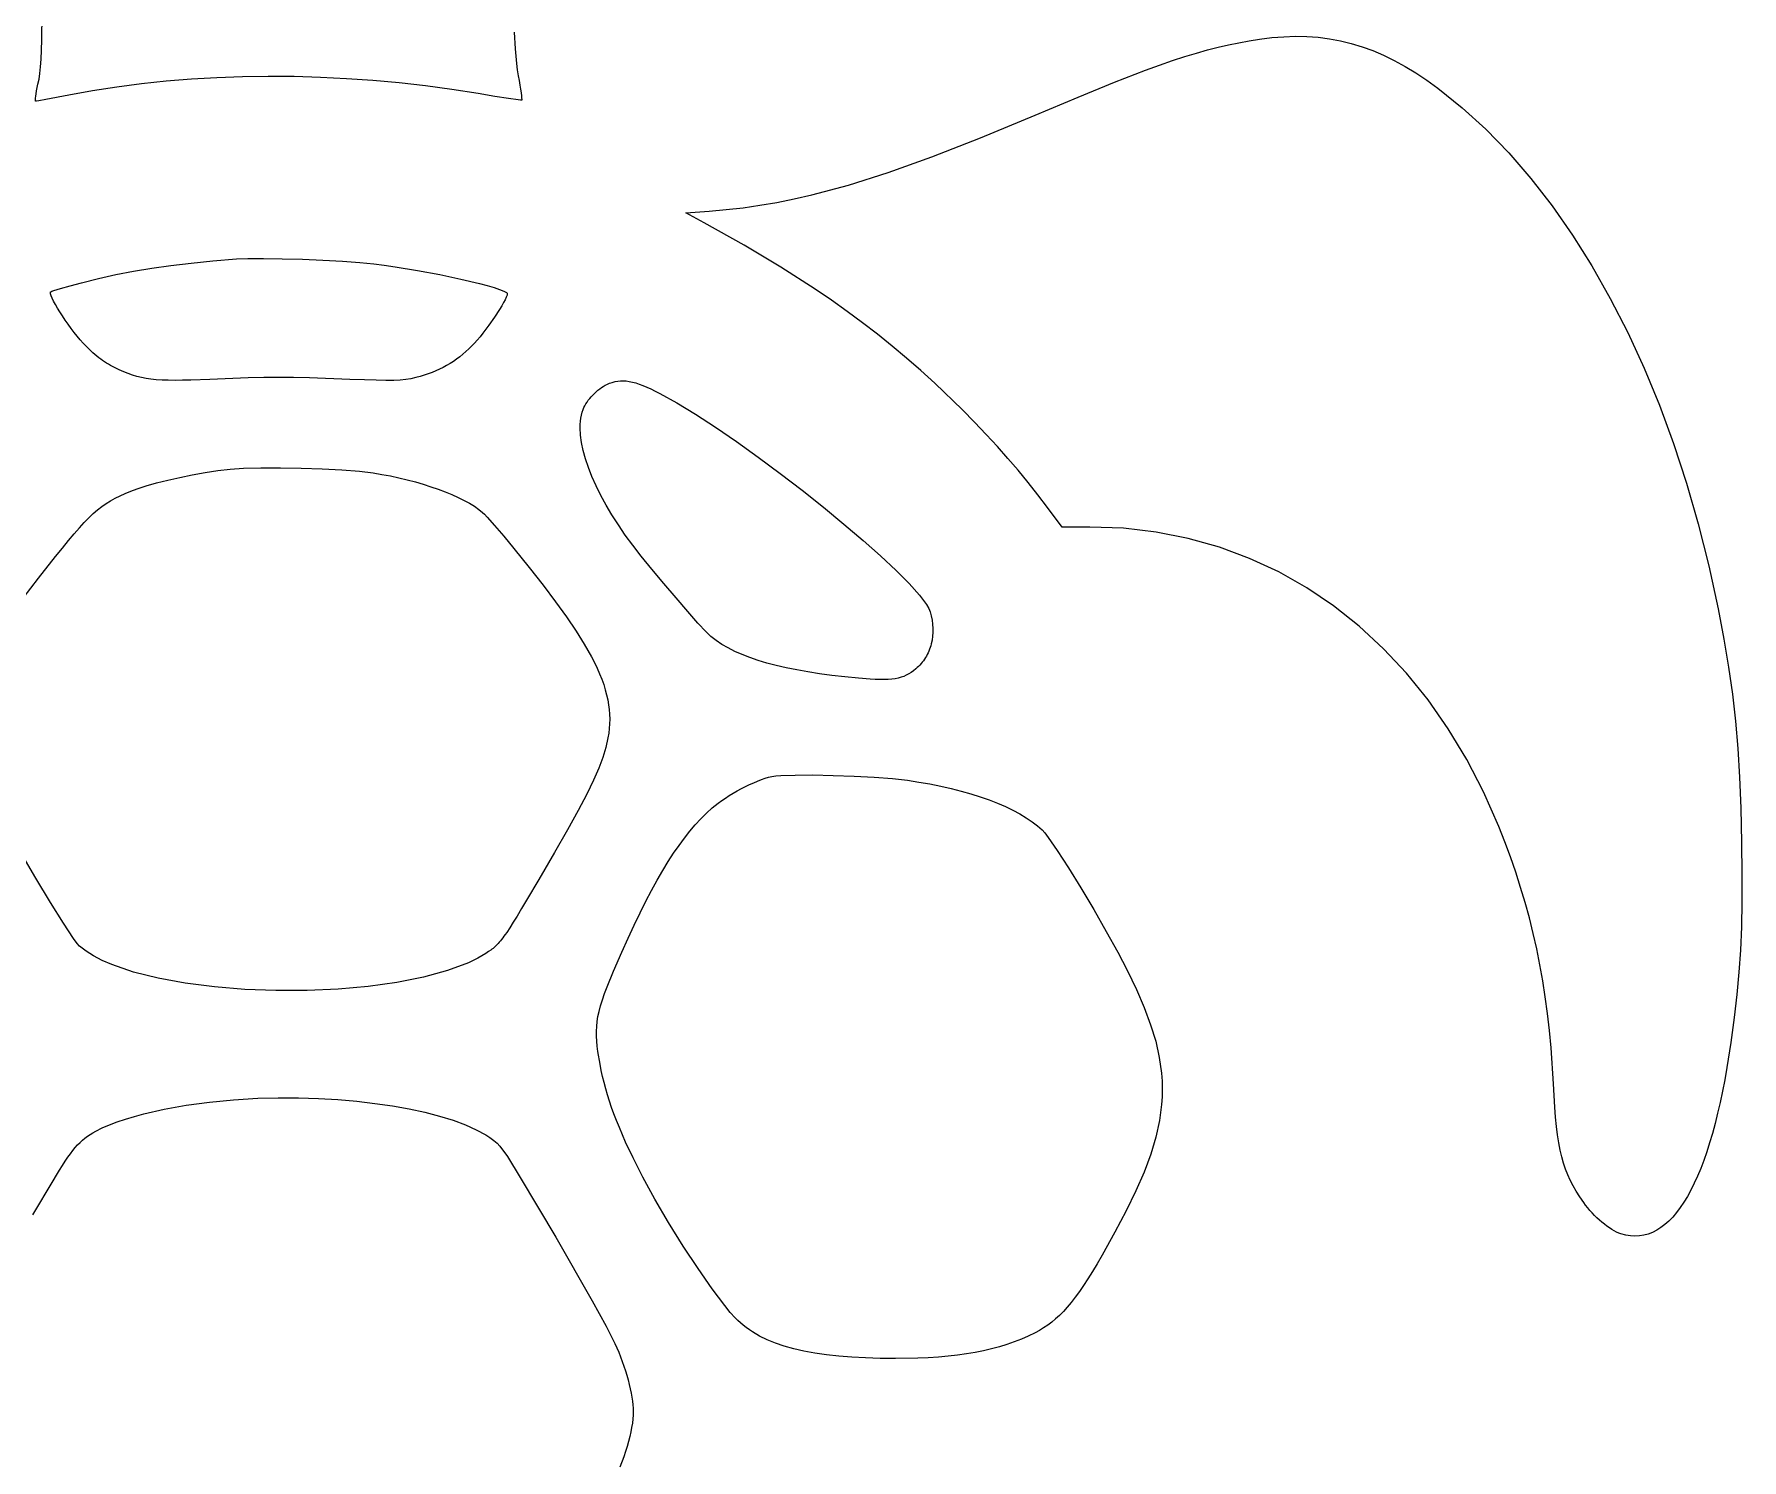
# Model space of a CAD drawing. Extents: x 83 to 120.4, y -76.4 to -39.4.
# Drawn here: x 90.373 to 91.808, y -58.847 to -57.649 of the extents above; entities that cross this region are included whole.
import ezdxf

# ---------------------------------------------------------------- set-up
doc = ezdxf.new("R2010")
doc.units = 0
doc.layers.add('BLACK', color=7, linetype='CONTINUOUS')

msp = doc.modelspace()

# ---------------------------------------------------------------- linework, layer by layer
at = {"layer": 'BLACK', "linetype": 'CONTINUOUS'}
for p, q in [((90.379954, -57.653862), (90.380249, -57.632318)), ((90.379687, -57.662553), (90.379954, -57.653862)), ((90.776676, -57.647402), (90.777388, -57.661221)), ((91.393809, -57.654656), (91.402599, -57.653273)), ((91.402599, -57.653273), (91.412874, -57.651967)), ((91.412874, -57.651967), (91.422919, -57.651148)), ((91.422919, -57.651148), (91.432758, -57.650823)), ((91.432758, -57.650823), (91.442412, -57.650998)), ((91.442412, -57.650998), (91.451905, -57.651679)), ((91.451905, -57.651679), (91.461259, -57.652871)), ((91.461259, -57.652871), (91.470499, -57.654583)), ((91.470499, -57.654583), (91.479645, -57.656819)), ((90.379323, -57.670048), (90.379687, -57.662553)), ((90.777388, -57.661221), (90.778458, -57.673666)), ((91.329521, -57.671238), (91.339786, -57.667867)), ((91.339786, -57.667867), (91.349504, -57.664893)), ((91.349504, -57.664893), (91.358787, -57.662278)), ((91.358787, -57.662278), (91.367746, -57.659984)), ((91.367746, -57.659984), (91.376495, -57.657974)), ((91.376495, -57.657974), (91.385145, -57.656211)), ((91.385145, -57.656211), (91.393809, -57.654656)), ((91.479645, -57.656819), (91.488723, -57.659585)), ((91.488723, -57.659585), (91.497754, -57.662889)), ((91.497754, -57.662889), (91.506761, -57.666736)), ((91.506761, -57.666736), (91.515768, -57.671133)), ((90.377526, -57.686798), (90.378254, -57.682027)), ((90.378254, -57.682027), (90.378849, -57.676491)), ((90.378849, -57.676491), (90.379323, -57.670048)), ((90.778458, -57.673666), (90.779124, -57.679132)), ((90.779124, -57.679132), (90.779875, -57.683965)), ((91.280738, -57.689438), (91.306898, -57.67932)), ((91.306898, -57.67932), (91.318595, -57.675044)), ((91.318595, -57.675044), (91.329521, -57.671238)), ((91.515768, -57.671133), (91.524797, -57.676085)), ((91.524797, -57.676085), (91.533871, -57.681598)), ((91.533871, -57.681598), (91.543013, -57.68768)), ((90.37508, -57.699039), (90.375519, -57.696592)), ((90.375519, -57.696592), (90.376048, -57.693878)), ((90.376048, -57.693878), (90.37665, -57.69095)), ((90.37665, -57.69095), (90.377526, -57.686798)), ((90.422519, -57.696649), (90.402474, -57.700263)), ((90.442873, -57.693507), (90.422519, -57.696649)), ((90.463509, -57.690835), (90.442873, -57.693507)), ((90.484405, -57.688635), (90.463509, -57.690835)), ((90.505535, -57.686906), (90.484405, -57.688635)), ((90.526875, -57.685648), (90.505535, -57.686906)), ((90.548401, -57.684862), (90.526875, -57.685648)), ((90.570087, -57.684547), (90.548401, -57.684862)), ((90.59191, -57.684703), (90.570087, -57.684547)), ((90.613845, -57.685331), (90.59191, -57.684703)), ((90.635867, -57.68643), (90.613845, -57.685331)), ((90.657952, -57.688), (90.635867, -57.68643)), ((90.680076, -57.690041), (90.657952, -57.688)), ((90.702213, -57.692554), (90.680076, -57.690041)), ((90.72434, -57.695538), (90.702213, -57.692554)), ((90.746432, -57.698993), (90.72434, -57.695538)), ((90.779875, -57.683965), (90.780628, -57.68799)), ((90.780628, -57.68799), (90.781291, -57.691757)), ((90.781291, -57.691757), (90.781855, -57.695187)), ((90.781855, -57.695187), (90.78231, -57.6982)), ((91.250143, -57.701893), (91.280738, -57.689438)), ((91.543013, -57.68768), (91.552247, -57.694337)), ((91.552247, -57.694337), (91.57278, -57.71078)), ((90.374448, -57.704225), (90.37453, -57.70291)), ((90.374462, -57.704704), (90.374448, -57.704225)), ((90.374515, -57.705055), (90.374462, -57.704704)), ((90.374609, -57.70527), (90.374515, -57.705055)), ((90.37453, -57.70291), (90.374745, -57.701163)), ((90.374672, -57.705325), (90.374609, -57.70527)), ((90.374745, -57.705343), (90.374672, -57.705325)), ((90.374745, -57.701163), (90.37508, -57.699039)), ((90.37552, -57.705238), (90.374745, -57.705343)), ((90.377292, -57.704937), (90.37552, -57.705238)), ((90.383371, -57.703835), (90.377292, -57.704937)), ((90.402474, -57.700263), (90.383371, -57.703835)), ((90.760395, -57.701312), (90.746432, -57.698993)), ((90.771938, -57.703094), (90.760395, -57.701312)), ((90.779829, -57.704202), (90.771938, -57.703094)), ((90.782021, -57.70446), (90.779829, -57.704202)), ((90.782839, -57.704497), (90.782021, -57.70446)), ((90.78231, -57.6982), (90.782645, -57.700716)), ((90.782645, -57.700716), (90.782852, -57.702658)), ((90.782874, -57.704432), (90.782839, -57.704497)), ((90.782852, -57.702658), (90.782904, -57.703388)), ((90.782899, -57.704317), (90.782874, -57.704432)), ((90.78292, -57.703944), (90.782899, -57.704317)), ((90.782904, -57.703388), (90.78292, -57.703944)), ((91.214215, -57.716985), (91.250143, -57.701893)), ((91.57278, -57.71078), (91.592686, -57.728954)), ((91.168336, -57.736016), (91.214215, -57.716985)), ((91.127455, -57.751999), (91.168336, -57.736016)), ((91.592686, -57.728954), (91.611932, -57.7488)), ((91.090736, -57.765179), (91.127455, -57.751999)), ((91.611932, -57.7488), (91.630488, -57.770259)), ((91.057344, -57.775802), (91.090736, -57.765179)), ((91.026442, -57.784113), (91.057344, -57.775802)), ((91.630488, -57.770259), (91.64832, -57.79327)), ((90.920634, -57.799112), (90.940318, -57.79763)), ((90.940318, -57.79763), (90.968765, -57.794781)), ((90.968765, -57.794781), (90.98293, -57.792781)), ((90.98293, -57.792781), (90.997194, -57.790357)), ((90.997194, -57.790357), (91.011663, -57.787478)), ((91.011663, -57.787478), (91.026442, -57.784113)), ((91.64832, -57.79327), (91.665397, -57.817775)), ((90.936085, -57.807578), (90.920634, -57.799112)), ((90.969664, -57.826316), (90.936085, -57.807578)), ((91.000644, -57.844769), (90.969664, -57.826316)), ((91.665397, -57.817775), (91.681688, -57.843713)), ((90.505241, -57.841316), (90.523496, -57.839501)), ((90.523496, -57.839501), (90.543232, -57.837847)), ((90.543232, -57.837847), (90.552946, -57.837464)), ((90.552946, -57.837464), (90.566138, -57.837404)), ((90.566138, -57.837404), (90.581741, -57.837631)), ((90.581741, -57.837631), (90.598689, -57.838111)), ((90.598689, -57.838111), (90.615914, -57.83881)), ((90.615914, -57.83881), (90.63235, -57.839692)), ((90.63235, -57.839692), (90.646931, -57.840723)), ((90.646931, -57.840723), (90.65859, -57.841868)), ((90.413057, -57.857955), (90.427584, -57.854287)), ((90.427584, -57.854287), (90.442118, -57.851033)), ((90.442118, -57.851033), (90.456906, -57.848151)), ((90.456906, -57.848151), (90.472191, -57.845599)), ((90.472191, -57.845599), (90.488221, -57.843335)), ((90.488221, -57.843335), (90.505241, -57.841316)), ((90.65859, -57.841868), (90.667385, -57.843007)), ((90.667385, -57.843007), (90.676537, -57.84434)), ((90.676537, -57.84434), (90.695407, -57.847471)), ((90.695407, -57.847471), (90.714178, -57.851029)), ((90.714178, -57.851029), (90.731827, -57.85478)), ((90.731827, -57.85478), (90.747333, -57.858492)), ((91.029401, -57.863206), (91.000644, -57.844769)), ((91.681688, -57.843713), (91.697159, -57.871025)), ((90.387119, -57.865974), (90.387226, -57.865597)), ((90.387122, -57.866488), (90.387119, -57.865974)), ((90.387229, -57.867132), (90.387122, -57.866488)), ((90.387226, -57.865597), (90.387445, -57.865363)), ((90.387739, -57.86878), (90.387229, -57.867132)), ((90.387445, -57.865363), (90.388242, -57.86501)), ((90.388613, -57.87086), (90.387739, -57.86878)), ((90.388242, -57.86501), (90.389929, -57.864444)), ((90.389929, -57.864444), (90.395568, -57.86277)), ((90.395568, -57.86277), (90.403549, -57.860541)), ((90.403549, -57.860541), (90.413057, -57.857955)), ((90.747333, -57.858492), (90.753963, -57.86026)), ((90.753963, -57.86026), (90.759674, -57.86193)), ((90.759674, -57.86193), (90.764339, -57.863475)), ((90.764339, -57.863475), (90.767828, -57.864863)), ((90.767828, -57.864863), (90.770016, -57.866067)), ((90.770559, -57.868267), (90.769943, -57.869955)), ((90.770016, -57.866067), (90.770582, -57.86659)), ((90.770719, -57.867599), (90.770559, -57.868267)), ((90.770582, -57.86659), (90.770774, -57.867057)), ((90.770774, -57.867057), (90.770719, -57.867599)), ((91.043064, -57.872504), (91.029401, -57.863206)), ((90.389815, -57.873315), (90.388613, -57.87086)), ((90.391311, -57.876086), (90.389815, -57.873315)), ((90.393064, -57.879117), (90.391311, -57.876086)), ((90.395039, -57.88235), (90.393064, -57.879117)), ((90.3972, -57.885726), (90.395039, -57.88235)), ((90.764244, -57.880306), (90.760005, -57.886821)), ((90.766075, -57.877295), (90.764244, -57.880306)), ((90.767661, -57.874528), (90.766075, -57.877295)), ((90.768964, -57.872061), (90.767661, -57.874528)), ((90.769943, -57.869955), (90.768964, -57.872061)), ((91.056312, -57.8819), (91.043064, -57.872504)), ((91.069194, -57.891427), (91.056312, -57.8819)), ((91.697159, -57.871025), (91.71178, -57.899652)), ((90.399511, -57.889188), (90.3972, -57.885726)), ((90.401937, -57.892679), (90.399511, -57.889188)), ((90.404442, -57.896141), (90.401937, -57.892679)), ((90.40699, -57.899516), (90.404442, -57.896141)), ((90.75526, -57.893604), (90.750325, -57.900186)), ((90.760005, -57.886821), (90.75526, -57.893604)), ((91.081755, -57.901119), (91.069194, -57.891427)), ((90.409546, -57.902747), (90.40699, -57.899516)), ((90.412074, -57.905775), (90.409546, -57.902747)), ((90.414539, -57.908543), (90.412074, -57.905775)), ((90.416234, -57.91033), (90.414539, -57.908543)), ((90.417907, -57.912039), (90.416234, -57.91033)), ((90.419562, -57.913673), (90.417907, -57.912039)), ((90.74114, -57.910872), (90.738627, -57.913348)), ((90.743252, -57.908656), (90.74114, -57.910872)), ((90.745513, -57.906098), (90.743252, -57.908656)), ((90.747884, -57.903255), (90.745513, -57.906098)), ((90.750325, -57.900186), (90.747884, -57.903255)), ((91.094044, -57.91101), (91.081755, -57.901119)), ((91.106107, -57.921134), (91.094044, -57.91101)), ((91.71178, -57.899652), (91.725518, -57.929535)), ((90.421203, -57.915234), (90.419562, -57.913673)), ((90.422833, -57.916724), (90.421203, -57.915234)), ((90.424454, -57.918146), (90.422833, -57.916724)), ((90.426072, -57.919502), (90.424454, -57.918146)), ((90.427689, -57.920794), (90.426072, -57.919502)), ((90.429308, -57.922023), (90.427689, -57.920794)), ((90.430933, -57.923193), (90.429308, -57.922023)), ((90.432567, -57.924304), (90.430933, -57.923193)), ((90.434214, -57.925361), (90.432567, -57.924304)), ((90.435877, -57.926364), (90.434214, -57.925361)), ((90.43756, -57.927316), (90.435877, -57.926364)), ((90.722694, -57.925704), (90.719842, -57.927382)), ((90.72548, -57.923924), (90.722694, -57.925704)), ((90.728206, -57.922037), (90.72548, -57.923924)), ((90.730878, -57.920039), (90.728206, -57.922037)), ((90.733501, -57.917928), (90.730878, -57.920039)), ((90.736082, -57.915699), (90.733501, -57.917928)), ((90.738627, -57.913348), (90.736082, -57.915699)), ((91.117991, -57.931525), (91.106107, -57.921134)), ((90.439265, -57.928219), (90.43756, -57.927316)), ((90.440997, -57.929075), (90.439265, -57.928219)), ((90.44494, -57.930954), (90.440997, -57.929075)), ((90.448715, -57.932628), (90.44494, -57.930954)), ((90.452389, -57.934104), (90.448715, -57.932628)), ((90.456029, -57.935392), (90.452389, -57.934104)), ((90.459699, -57.936498), (90.456029, -57.935392)), ((90.463466, -57.937432), (90.459699, -57.936498)), ((90.467397, -57.9382), (90.463466, -57.937432)), ((90.471556, -57.938812), (90.467397, -57.9382)), ((90.476011, -57.939274), (90.471556, -57.938812)), ((90.480827, -57.939596), (90.476011, -57.939274)), ((90.48607, -57.939786), (90.480827, -57.939596)), ((90.491807, -57.93985), (90.48607, -57.939786)), ((90.498103, -57.939798), (90.491807, -57.93985)), ((90.505024, -57.939638), (90.498103, -57.939798)), ((90.521007, -57.939023), (90.505024, -57.939638)), ((90.553263, -57.937833), (90.521007, -57.939023)), ((90.566381, -57.937535), (90.553263, -57.937833)), ((90.578713, -57.937436), (90.566381, -57.937535)), ((90.591173, -57.937535), (90.578713, -57.937436)), ((90.604678, -57.937833), (90.591173, -57.937535)), ((90.638482, -57.939023), (90.604678, -57.937833)), ((90.650736, -57.939498), (90.638482, -57.939023)), ((90.66075, -57.939804), (90.650736, -57.939498)), ((90.668884, -57.939931), (90.66075, -57.939804)), ((90.675497, -57.93987), (90.668884, -57.939931)), ((90.68095, -57.93961), (90.675497, -57.93987)), ((90.685601, -57.939142), (90.68095, -57.93961)), ((90.689811, -57.938456), (90.685601, -57.939142)), ((90.693939, -57.937542), (90.689811, -57.938456)), ((90.697532, -57.936554), (90.693939, -57.937542)), ((90.701011, -57.935493), (90.697532, -57.936554)), ((90.704383, -57.934355), (90.701011, -57.935493)), ((90.707654, -57.933136), (90.704383, -57.934355)), ((90.71083, -57.931833), (90.707654, -57.933136)), ((90.713915, -57.930442), (90.71083, -57.931833)), ((90.716917, -57.92896), (90.713915, -57.930442)), ((90.719842, -57.927382), (90.716917, -57.92896)), ((90.858992, -57.941535), (90.861273, -57.940937)), ((90.861273, -57.940937), (90.863563, -57.940518)), ((90.863563, -57.940518), (90.865883, -57.940283)), ((90.865883, -57.940283), (90.868253, -57.940235)), ((90.868253, -57.940235), (90.870692, -57.940379)), ((90.870692, -57.940379), (90.87322, -57.940717)), ((90.87322, -57.940717), (90.875858, -57.941253)), ((90.875858, -57.941253), (90.878624, -57.941992)), ((91.129744, -57.942216), (91.117991, -57.931525)), ((91.725518, -57.929535), (91.738342, -57.960612)), ((90.838836, -57.956606), (90.840018, -57.955088)), ((90.840018, -57.955088), (90.841279, -57.953598)), ((90.841279, -57.953598), (90.842608, -57.952147)), ((90.842608, -57.952147), (90.843994, -57.950745)), ((90.843994, -57.950745), (90.845426, -57.949403)), ((90.845426, -57.949403), (90.846894, -57.948134)), ((90.846894, -57.948134), (90.848386, -57.946948)), ((90.848386, -57.946948), (90.849892, -57.945856)), ((90.849892, -57.945856), (90.8514, -57.944869)), ((90.8514, -57.944869), (90.8529, -57.943999)), ((90.8529, -57.943999), (90.854382, -57.943257)), ((90.854382, -57.943257), (90.856702, -57.94231)), ((90.856702, -57.94231), (90.858992, -57.941535)), ((90.878624, -57.941992), (90.88154, -57.942936)), ((90.88154, -57.942936), (90.884624, -57.94409)), ((90.884624, -57.94409), (90.887896, -57.945457)), ((90.887896, -57.945457), (90.891377, -57.947042)), ((90.891377, -57.947042), (90.895086, -57.948847)), ((90.895086, -57.948847), (90.899044, -57.950877)), ((90.899044, -57.950877), (90.913196, -57.958714)), ((91.153044, -57.964635), (91.129744, -57.942216)), ((90.832584, -57.971513), (90.833072, -57.968967)), ((90.833072, -57.968967), (90.833706, -57.966532)), ((90.833706, -57.966532), (90.834485, -57.964212)), ((90.834485, -57.964212), (90.835111, -57.962725)), ((90.835111, -57.962725), (90.83587, -57.96121)), ((90.83587, -57.96121), (90.836751, -57.959678)), ((90.836751, -57.959678), (90.837743, -57.958139)), ((90.837743, -57.958139), (90.838836, -57.956606)), ((90.913196, -57.958714), (90.928848, -57.968242)), ((90.928848, -57.968242), (90.94568, -57.979202)), ((91.163315, -57.975057), (91.153044, -57.964635)), ((91.738342, -57.960612), (91.750218, -57.992826)), ((90.831979, -57.979783), (90.832039, -57.976924)), ((90.832279, -57.985788), (90.831979, -57.979783)), ((90.832039, -57.976924), (90.83224, -57.974166)), ((90.83224, -57.974166), (90.832584, -57.971513)), ((90.94568, -57.979202), (90.96337, -57.991335)), ((91.173063, -57.985262), (91.163315, -57.975057)), ((90.833132, -57.992156), (90.832279, -57.985788)), ((90.834526, -57.998859), (90.833132, -57.992156)), ((90.96337, -57.991335), (90.981599, -58.004382)), ((91.182359, -57.995334), (91.173063, -57.985262)), ((91.191276, -58.005354), (91.182359, -57.995334)), ((91.750218, -57.992826), (91.761116, -58.026117)), ((90.836454, -58.005869), (90.834526, -57.998859)), ((90.838904, -58.013159), (90.836454, -58.005869)), ((90.841868, -58.020703), (90.838904, -58.013159)), ((90.981599, -58.004382), (91.000046, -58.018084)), ((91.199885, -58.015404), (91.191276, -58.005354)), ((90.467428, -58.028557), (90.476087, -58.026045)), ((90.476087, -58.026045), (90.48559, -58.023612)), ((90.48559, -58.023612), (90.495713, -58.021309)), ((90.495713, -58.021309), (90.506233, -58.019184)), ((90.506233, -58.019184), (90.516926, -58.017287)), ((90.516926, -58.017287), (90.52757, -58.015668)), ((90.52757, -58.015668), (90.53794, -58.014377)), ((90.53794, -58.014377), (90.549331, -58.013619)), ((90.549331, -58.013619), (90.56378, -58.013236)), ((90.56378, -58.013236), (90.580278, -58.013205)), ((90.580278, -58.013205), (90.597816, -58.013503)), ((90.597816, -58.013503), (90.615383, -58.01411)), ((90.615383, -58.01411), (90.63197, -58.015002)), ((90.63197, -58.015002), (90.646568, -58.016156)), ((90.646568, -58.016156), (90.658167, -58.017552)), ((90.658167, -58.017552), (90.665478, -58.018785)), ((90.665478, -58.018785), (90.672706, -58.020178)), ((90.672706, -58.020178), (90.679825, -58.021719)), ((90.679825, -58.021719), (90.686808, -58.023399)), ((90.686808, -58.023399), (90.693627, -58.025208)), ((90.693627, -58.025208), (90.700256, -58.027136)), ((90.700256, -58.027136), (90.706666, -58.029173)), ((90.845335, -58.028472), (90.841868, -58.020703)), ((91.000046, -58.018084), (91.018389, -58.032182)), ((91.208259, -58.025565), (91.199885, -58.015404)), ((91.216469, -58.03592), (91.208259, -58.025565)), ((91.761116, -58.026117), (91.771004, -58.060424)), ((90.433869, -58.043261), (90.437575, -58.040972)), ((90.437575, -58.040972), (90.441443, -58.038861)), ((90.441443, -58.038861), (90.445539, -58.036872)), ((90.445539, -58.036872), (90.449926, -58.034951)), ((90.449926, -58.034951), (90.45467, -58.033045)), ((90.45467, -58.033045), (90.459835, -58.031098)), ((90.459835, -58.031098), (90.467428, -58.028557)), ((90.706666, -58.029173), (90.71283, -58.03131)), ((90.71283, -58.03131), (90.718722, -58.033536)), ((90.718722, -58.033536), (90.724313, -58.035841)), ((90.724313, -58.035841), (90.729577, -58.038216)), ((90.729577, -58.038216), (90.734486, -58.04065)), ((90.734486, -58.04065), (90.739013, -58.043133)), ((90.849297, -58.03644), (90.845335, -58.028472)), ((90.853744, -58.044579), (90.849297, -58.03644)), ((91.018389, -58.032182), (91.036309, -58.046418)), ((91.224587, -58.04655), (91.216469, -58.03592)), ((90.415501, -58.059261), (90.419369, -58.055273)), ((90.419369, -58.055273), (90.423074, -58.051733)), ((90.423074, -58.051733), (90.426683, -58.048587)), ((90.426683, -58.048587), (90.43026, -58.045782)), ((90.43026, -58.045782), (90.433869, -58.043261)), ((90.739013, -58.043133), (90.743131, -58.045657)), ((90.743131, -58.045657), (90.746813, -58.04821)), ((90.746813, -58.04821), (90.75003, -58.050783)), ((90.75003, -58.050783), (90.75154, -58.052301)), ((90.75154, -58.052301), (90.753774, -58.054709)), ((90.753774, -58.054709), (90.759979, -58.061711)), ((90.858665, -58.052861), (90.853744, -58.044579)), ((90.864052, -58.061261), (90.858665, -58.052861)), ((91.036309, -58.046418), (91.053485, -58.060532)), ((91.236864, -58.06306), (91.224587, -58.04655)), ((90.402279, -58.074457), (90.407021, -58.068799)), ((90.407021, -58.068799), (90.411407, -58.063751)), ((90.411407, -58.063751), (90.415501, -58.059261)), ((90.759979, -58.061711), (90.767771, -58.070816)), ((90.869895, -58.069749), (90.864052, -58.061261)), ((90.876184, -58.0783), (90.869895, -58.069749)), ((91.053485, -58.060532), (91.069597, -58.074265)), ((91.259935, -58.06306), (91.236864, -58.06306)), ((91.288203, -58.064142), (91.259935, -58.06306)), ((91.315822, -58.067362), (91.288203, -58.064142)), ((91.342734, -58.07268), (91.315822, -58.067362)), ((91.771004, -58.060424), (91.779849, -58.095689)), ((90.391467, -58.087825), (90.397116, -58.080781)), ((90.397116, -58.080781), (90.402279, -58.074457)), ((90.767771, -58.070816), (90.776277, -58.081052)), ((90.776277, -58.081052), (90.789197, -58.097103)), ((90.883344, -58.087444), (90.876184, -58.0783)), ((91.069597, -58.074265), (91.084322, -58.08736)), ((91.368887, -58.080056), (91.342734, -58.07268)), ((91.394226, -58.08945), (91.368887, -58.080056)), ((90.377035, -58.106043), (90.391467, -58.087825)), ((90.789197, -58.097103), (90.800841, -58.111981)), ((90.89227, -58.098431), (90.883344, -58.087444)), ((90.902229, -58.110406), (90.89227, -58.098431)), ((91.084322, -58.08736), (91.097342, -58.099556)), ((91.418694, -58.100821), (91.394226, -58.08945)), ((91.779849, -58.095689), (91.78762, -58.131852)), ((90.364265, -58.122705), (90.377035, -58.106043)), ((90.800841, -58.111981), (90.811249, -58.125777)), ((90.912485, -58.122512), (90.902229, -58.110406)), ((91.097342, -58.099556), (91.108336, -58.110595)), ((91.108336, -58.110595), (91.116982, -58.120218)), ((91.442238, -58.114131), (91.418694, -58.100821)), ((90.811249, -58.125777), (90.820466, -58.138582)), ((90.922304, -58.133893), (90.912485, -58.122512)), ((91.116982, -58.120218), (91.12296, -58.128166)), ((91.464802, -58.129338), (91.442238, -58.114131)), ((90.820466, -58.138582), (90.828533, -58.150488)), ((90.930953, -58.143695), (90.922304, -58.133893)), ((91.12296, -58.128166), (91.124849, -58.131431)), ((91.124849, -58.131431), (91.12595, -58.13418)), ((91.12595, -58.13418), (91.126864, -58.137738)), ((91.126864, -58.137738), (91.127542, -58.141262)), ((91.127542, -58.141262), (91.127987, -58.144745)), ((91.486332, -58.146403), (91.464802, -58.129338)), ((91.78762, -58.131852), (91.792425, -58.157142)), ((90.828533, -58.150488), (90.835492, -58.161586)), ((90.937696, -58.151061), (90.930953, -58.143695)), ((90.941801, -58.155135), (90.937696, -58.151061)), ((90.94624, -58.158464), (90.941801, -58.155135)), ((91.127956, -58.154852), (91.127499, -58.158079)), ((91.128191, -58.151548), (91.127956, -58.154852)), ((91.127987, -58.144745), (91.128203, -58.148176)), ((91.128203, -58.148176), (91.128191, -58.151548)), ((91.506773, -58.165286), (91.486332, -58.146403)), ((90.835492, -58.161586), (90.841387, -58.171968)), ((90.951071, -58.161628), (90.94624, -58.158464)), ((90.956305, -58.164628), (90.951071, -58.161628)), ((90.961952, -58.167468), (90.956305, -58.164628)), ((90.968021, -58.17015), (90.961952, -58.167468)), ((90.974524, -58.172678), (90.968021, -58.17015)), ((91.123513, -58.170044), (91.122778, -58.171416)), ((91.124197, -58.168642), (91.123513, -58.170044)), ((91.124828, -58.167211), (91.124197, -58.168642)), ((91.125407, -58.165753), (91.124828, -58.167211)), ((91.125932, -58.164267), (91.125407, -58.165753)), ((91.126405, -58.162756), (91.125932, -58.164267)), ((91.126824, -58.16122), (91.126405, -58.162756)), ((91.127499, -58.158079), (91.126824, -58.16122)), ((91.52607, -58.185947), (91.506773, -58.165286)), ((91.792425, -58.157142), (91.796411, -58.180786)), ((90.841387, -58.171968), (90.843948, -58.176919)), ((90.843948, -58.176919), (90.846259, -58.181726)), ((90.846259, -58.181726), (90.848326, -58.186399)), ((90.98147, -58.175054), (90.974524, -58.172678)), ((90.98887, -58.177281), (90.98147, -58.175054)), ((90.996733, -58.179361), (90.98887, -58.177281)), ((91.005071, -58.181298), (90.996733, -58.179361)), ((91.013893, -58.183094), (91.005071, -58.181298)), ((91.023209, -58.184752), (91.013893, -58.183094)), ((91.033031, -58.186275), (91.023209, -58.184752)), ((91.109945, -58.185221), (91.10795, -58.18647)), ((91.111913, -58.183809), (91.109945, -58.185221)), ((91.113885, -58.182228), (91.111913, -58.183809)), ((91.115071, -58.181176), (91.113885, -58.182228)), ((91.116209, -58.180084), (91.115071, -58.181176)), ((91.117297, -58.178953), (91.116209, -58.180084)), ((91.118336, -58.177785), (91.117297, -58.178953)), ((91.119326, -58.17658), (91.118336, -58.177785)), ((91.120265, -58.175339), (91.119326, -58.17658)), ((91.121154, -58.174064), (91.120265, -58.175339)), ((91.121992, -58.172756), (91.121154, -58.174064)), ((91.122778, -58.171416), (91.121992, -58.172756)), ((91.796411, -58.180786), (91.799653, -58.203497)), ((90.848326, -58.186399), (90.850152, -58.19095)), ((90.850152, -58.19095), (90.851744, -58.19539)), ((90.851744, -58.19539), (90.853108, -58.199732)), ((91.043367, -58.187665), (91.033031, -58.186275)), ((91.054229, -58.188926), (91.043367, -58.187665)), ((91.065626, -58.19006), (91.054229, -58.188926)), ((91.075469, -58.190817), (91.065626, -58.19006)), ((91.079783, -58.191042), (91.075469, -58.190817)), ((91.083733, -58.191158), (91.079783, -58.191042)), ((91.087349, -58.19116), (91.083733, -58.191158)), ((91.090662, -58.191042), (91.087349, -58.19116)), ((91.093703, -58.190801), (91.090662, -58.191042)), ((91.096502, -58.19043), (91.093703, -58.190801)), ((91.099091, -58.189926), (91.096502, -58.19043)), ((91.101499, -58.189283), (91.099091, -58.189926)), ((91.103758, -58.188496), (91.101499, -58.189283)), ((91.105898, -58.18756), (91.103758, -58.188496)), ((91.10795, -58.18647), (91.105898, -58.18756)), ((91.544167, -58.208346), (91.52607, -58.185947)), ((90.853108, -58.199732), (90.854247, -58.203986)), ((90.854247, -58.203986), (90.855168, -58.208164)), ((90.855168, -58.208164), (90.855876, -58.212277)), ((90.855876, -58.212277), (90.856376, -58.216336)), ((91.561011, -58.232443), (91.544167, -58.208346)), ((91.799653, -58.203497), (91.802225, -58.22599)), ((90.856376, -58.216336), (90.856674, -58.220354)), ((90.856674, -58.220354), (90.856775, -58.224342)), ((90.856775, -58.224342), (90.856683, -58.22831)), ((91.802225, -58.22599), (91.804202, -58.248979)), ((90.855312, -58.240216), (90.853535, -58.248268)), ((90.855947, -58.236236), (90.855312, -58.240216)), ((90.856406, -58.232271), (90.855947, -58.236236)), ((90.856683, -58.22831), (90.856406, -58.232271)), ((91.576546, -58.258197), (91.561011, -58.232443)), ((90.850995, -58.256672), (90.847655, -58.265688)), ((90.853535, -58.248268), (90.850995, -58.256672)), ((91.804202, -58.248979), (91.805658, -58.273179)), ((90.847655, -58.265688), (90.843274, -58.27579)), ((91.590718, -58.28557), (91.576546, -58.258197)), ((90.843274, -58.27579), (90.837608, -58.287453)), ((90.960536, -58.286641), (90.963937, -58.284693)), ((90.963937, -58.284693), (90.967386, -58.282823)), ((90.967386, -58.282823), (90.970852, -58.281047)), ((90.970852, -58.281047), (90.974305, -58.279382)), ((90.974305, -58.279382), (90.977714, -58.277843)), ((90.977714, -58.277843), (90.981048, -58.276446)), ((90.981048, -58.276446), (90.984277, -58.275209)), ((90.984277, -58.275209), (90.987369, -58.274146)), ((90.987369, -58.274146), (90.990295, -58.273275)), ((90.990295, -58.273275), (90.993024, -58.27261)), ((90.993024, -58.27261), (90.996223, -58.272148)), ((90.996223, -58.272148), (91.000643, -58.271791)), ((91.000643, -58.271791), (91.012543, -58.27138)), ((91.012543, -58.27138), (91.027529, -58.271345)), ((91.027529, -58.271345), (91.044406, -58.271657)), ((91.044406, -58.271657), (91.061977, -58.272288)), ((91.061977, -58.272288), (91.079046, -58.273205)), ((91.079046, -58.273205), (91.09442, -58.274381)), ((91.09442, -58.274381), (91.1069, -58.275785)), ((91.1069, -58.275785), (91.116467, -58.277232)), ((91.116467, -58.277232), (91.125787, -58.27887)), ((91.125787, -58.27887), (91.134841, -58.280691)), ((91.134841, -58.280691), (91.143611, -58.282687)), ((91.143611, -58.282687), (91.152079, -58.284851)), ((91.152079, -58.284851), (91.160226, -58.287174)), ((91.60347, -58.31452), (91.590718, -58.28557)), ((91.805658, -58.273179), (91.806668, -58.299303)), ((90.837608, -58.287453), (90.830413, -58.30115)), ((90.938064, -58.303458), (90.942859, -58.299068)), ((90.942859, -58.299068), (90.945327, -58.29699)), ((90.945327, -58.29699), (90.948027, -58.294893)), ((90.948027, -58.294893), (90.950929, -58.292793)), ((90.950929, -58.292793), (90.954001, -58.290707)), ((90.954001, -58.290707), (90.957214, -58.288651)), ((90.957214, -58.288651), (90.960536, -58.286641)), ((91.160226, -58.287174), (91.168032, -58.289649)), ((91.168032, -58.289649), (91.17548, -58.292269)), ((91.17548, -58.292269), (91.182552, -58.295024)), ((91.182552, -58.295024), (91.189227, -58.297909)), ((91.189227, -58.297909), (91.195489, -58.300914)), ((91.806668, -58.299303), (91.807306, -58.328067)), ((90.830413, -58.30115), (90.821448, -58.317354)), ((90.924113, -58.318552), (90.928707, -58.313174)), ((90.928707, -58.313174), (90.933352, -58.308151)), ((90.933352, -58.308151), (90.938064, -58.303458)), ((91.195489, -58.300914), (91.201317, -58.304033)), ((91.201317, -58.304033), (91.206694, -58.307257)), ((91.206694, -58.307257), (91.211601, -58.310578)), ((91.211601, -58.310578), (91.216019, -58.31399)), ((91.216019, -58.31399), (91.21993, -58.317483)), ((90.821448, -58.317354), (90.810469, -58.33654)), ((90.915013, -58.330475), (90.919554, -58.32431)), ((90.919554, -58.32431), (90.924113, -58.318552)), ((91.21993, -58.317483), (91.222169, -58.32004)), ((91.222169, -58.32004), (91.225097, -58.323886)), ((91.225097, -58.323886), (91.232687, -58.334893)), ((91.608544, -58.327409), (91.60347, -58.31452)), ((91.613292, -58.340223), (91.608544, -58.327409)), ((91.807306, -58.328067), (91.807627, -58.35463)), ((90.374851, -58.357965), (90.362148, -58.336361)), ((90.810469, -58.33654), (90.797232, -58.359182)), ((90.905923, -58.344127), (90.910475, -58.337072)), ((90.910475, -58.337072), (90.915013, -58.330475)), ((91.232687, -58.334893), (91.242028, -58.349392)), ((91.617722, -58.352997), (91.613292, -58.340223)), ((90.896714, -58.359714), (90.901341, -58.351666)), ((90.901341, -58.351666), (90.905923, -58.344127)), ((91.242028, -58.349392), (91.252448, -58.366272)), ((91.621839, -58.365763), (91.617722, -58.352997)), ((91.807627, -58.35463), (91.807613, -58.378017)), ((90.387197, -58.378398), (90.374851, -58.357965)), ((90.797232, -58.359182), (90.786953, -58.376527)), ((90.887256, -58.377441), (90.892024, -58.368297)), ((90.892024, -58.368297), (90.896714, -58.359714)), ((91.252448, -58.366272), (91.263275, -58.384423)), ((91.625651, -58.378557), (91.621839, -58.365763)), ((90.398135, -58.395899), (90.387197, -58.378398)), ((90.782706, -58.38363), (90.778976, -58.389797)), ((90.786953, -58.376527), (90.782706, -58.38363)), ((90.882395, -58.387172), (90.887256, -58.377441)), ((91.263275, -58.384423), (91.273836, -58.402732)), ((91.629165, -58.391412), (91.625651, -58.378557)), ((91.807613, -58.378017), (91.807227, -58.399017)), ((90.406611, -58.408707), (90.398135, -58.395899)), ((90.772824, -58.399659), (90.770284, -58.403521)), ((90.775702, -58.395112), (90.772824, -58.399659)), ((90.778976, -58.389797), (90.775702, -58.395112)), ((90.872323, -58.408497), (90.877422, -58.397515)), ((90.877422, -58.397515), (90.882395, -58.387172)), ((91.632388, -58.404363), (91.629165, -58.391412)), ((91.807227, -58.399017), (91.806432, -58.418422)), ((90.409598, -58.412801), (90.406611, -58.408707)), ((90.411575, -58.415062), (90.409598, -58.412801)), ((90.761433, -58.414654), (90.760561, -58.415468)), ((90.762307, -58.413782), (90.761433, -58.414654)), ((90.763191, -58.412844), (90.762307, -58.413782)), ((90.764093, -58.411827), (90.763191, -58.412844)), ((90.765019, -58.410724), (90.764093, -58.411827)), ((90.765978, -58.409521), (90.765019, -58.410724)), ((90.766977, -58.40821), (90.765978, -58.409521)), ((90.768022, -58.40678), (90.766977, -58.40821)), ((90.769122, -58.40522), (90.768022, -58.40678)), ((90.770284, -58.403521), (90.769122, -58.40522)), ((90.867082, -58.420142), (90.872323, -58.408497)), ((91.273836, -58.402732), (91.28346, -58.420089)), ((91.635326, -58.417443), (91.632388, -58.404363)), ((90.417016, -58.41934), (90.411575, -58.415062)), ((90.423377, -58.423365), (90.417016, -58.41934)), ((90.430599, -58.427135), (90.423377, -58.423365)), ((90.438625, -58.430648), (90.430599, -58.427135)), ((90.738265, -58.429007), (90.720662, -58.435686)), ((90.745938, -58.425245), (90.738265, -58.429007)), ((90.752782, -58.4212), (90.745938, -58.425245)), ((90.754965, -58.419752), (90.752782, -58.4212)), ((90.756949, -58.41837), (90.754965, -58.419752)), ((90.757886, -58.417678), (90.756949, -58.41837)), ((90.758795, -58.41697), (90.757886, -58.417678)), ((90.759684, -58.416237), (90.758795, -58.41697)), ((90.760561, -58.415468), (90.759684, -58.416237)), ((90.860115, -58.43601), (90.867082, -58.420142)), ((91.28346, -58.420089), (91.291474, -58.435382)), ((91.637986, -58.430687), (91.635326, -58.417443)), ((91.806432, -58.418422), (91.805191, -58.437023)), ((90.456855, -58.436904), (90.438625, -58.430648)), ((90.477599, -58.442125), (90.456855, -58.436904)), ((90.50039, -58.446303), (90.477599, -58.442125)), ((90.700441, -58.441245), (90.678067, -58.44569)), ((90.720662, -58.435686), (90.700441, -58.441245)), ((90.854683, -58.449219), (90.860115, -58.43601)), ((91.291474, -58.435382), (91.299163, -58.451446)), ((91.640376, -58.444129), (91.637986, -58.430687)), ((91.805191, -58.437023), (91.803466, -58.455612)), ((90.524763, -58.44943), (90.50039, -58.446303)), ((90.55025, -58.451498), (90.524763, -58.44943)), ((90.576384, -58.4525), (90.55025, -58.451498)), ((90.6027, -58.452428), (90.576384, -58.4525)), ((90.62873, -58.451274), (90.6027, -58.452428)), ((90.654008, -58.449031), (90.62873, -58.451274)), ((90.678067, -58.44569), (90.654008, -58.449031)), ((90.850655, -58.460325), (90.852502, -58.455001)), ((90.852502, -58.455001), (90.854683, -58.449219)), ((91.299163, -58.451446), (91.305714, -58.466643)), ((91.642501, -58.457802), (91.640376, -58.444129)), ((91.803466, -58.455612), (91.80122, -58.47498)), ((90.846958, -58.474256), (90.8479, -58.469883)), ((90.8479, -58.469883), (90.849127, -58.465263)), ((90.849127, -58.465263), (90.850655, -58.460325)), ((91.305714, -58.466643), (91.311111, -58.481127)), ((91.644368, -58.471742), (91.642501, -58.457802)), ((91.645985, -58.485982), (91.644368, -58.471742)), ((90.845681, -58.486579), (90.845865, -58.482534)), ((90.845865, -58.482534), (90.846285, -58.478449)), ((90.846285, -58.478449), (90.846958, -58.474256)), ((91.311111, -58.481127), (91.315342, -58.495052)), ((91.647359, -58.500556), (91.645985, -58.485982)), ((91.80122, -58.47498), (91.798415, -58.495918)), ((90.845716, -58.490653), (90.845681, -58.486579)), ((90.845954, -58.494827), (90.845716, -58.490653)), ((90.846379, -58.499169), (90.845954, -58.494827)), ((90.846974, -58.50375), (90.846379, -58.499169)), ((91.315342, -58.495052), (91.318394, -58.508573)), ((91.649402, -58.530843), (91.647359, -58.500556)), ((91.798415, -58.495918), (91.795058, -58.517196)), ((90.848724, -58.514377), (90.846974, -58.50375)), ((90.849737, -58.519551), (90.848724, -58.514377)), ((91.318394, -58.508573), (91.320253, -58.521843)), ((90.850856, -58.524672), (90.849737, -58.519551)), ((90.852092, -58.529771), (90.850856, -58.524672)), ((91.320253, -58.521843), (91.320731, -58.528433)), ((91.320731, -58.528433), (91.320906, -58.535019)), ((91.793244, -58.5273), (91.791342, -58.537045)), ((91.795058, -58.517196), (91.793244, -58.5273)), ((90.540739, -58.544108), (90.561224, -58.542908)), ((90.561224, -58.542908), (90.578416, -58.542511)), ((90.578416, -58.542511), (90.59541, -58.542579)), ((90.59541, -58.542579), (90.612119, -58.543095)), ((90.612119, -58.543095), (90.628458, -58.544043)), ((90.853455, -58.534877), (90.852092, -58.529771)), ((90.854956, -58.540023), (90.853455, -58.534877)), ((90.856605, -58.545237), (90.854956, -58.540023)), ((91.320776, -58.541619), (91.32034, -58.548253)), ((91.320906, -58.535019), (91.320776, -58.541619)), ((91.650537, -58.550285), (91.649402, -58.530843)), ((91.791342, -58.537045), (91.789352, -58.546429)), ((90.450109, -58.560351), (90.457627, -58.558091)), ((90.457627, -58.558091), (90.465595, -58.555951)), ((90.465595, -58.555951), (90.482722, -58.552063)), ((90.482722, -58.552063), (90.501168, -58.54875)), ((90.501168, -58.54875), (90.520613, -58.546077)), ((90.520613, -58.546077), (90.540739, -58.544108)), ((90.628458, -58.544043), (90.644341, -58.545406)), ((90.644341, -58.545406), (90.659685, -58.547169)), ((90.659685, -58.547169), (90.674402, -58.549314)), ((90.674402, -58.549314), (90.688409, -58.551825)), ((90.688409, -58.551825), (90.701619, -58.554686)), ((90.701619, -58.554686), (90.713948, -58.55788)), ((90.713948, -58.55788), (90.72531, -58.561391)), ((90.858412, -58.55055), (90.856605, -58.545237)), ((90.860389, -58.555993), (90.858412, -58.55055)), ((90.862546, -58.561596), (90.860389, -58.555993)), ((91.32034, -58.548253), (91.31854, -58.5617)), ((91.651208, -58.558797), (91.650537, -58.550285)), ((91.787275, -58.555451), (91.785112, -58.564108)), ((91.789352, -58.546429), (91.787275, -58.555451)), ((90.420471, -58.573328), (90.422832, -58.571861)), ((90.422832, -58.571861), (90.425334, -58.570425)), ((90.425334, -58.570425), (90.430653, -58.567767)), ((90.430653, -58.567767), (90.436581, -58.565197)), ((90.436581, -58.565197), (90.44308, -58.562722)), ((90.44308, -58.562722), (90.450109, -58.560351)), ((90.72531, -58.561391), (90.735621, -58.565203)), ((90.735621, -58.565203), (90.744793, -58.569298)), ((90.744793, -58.569298), (90.752744, -58.573662)), ((90.864893, -58.567389), (90.862546, -58.561596)), ((90.8702, -58.579668), (90.864893, -58.567389)), ((91.31854, -58.5617), (91.315495, -58.575516)), ((91.651972, -58.566598), (91.651208, -58.558797)), ((91.652846, -58.573758), (91.651972, -58.566598)), ((91.782864, -58.572399), (91.780533, -58.580323)), ((91.785112, -58.564108), (91.782864, -58.572399)), ((90.403898, -58.589456), (90.405959, -58.586762)), ((90.405959, -58.586762), (90.407977, -58.584316)), ((90.407977, -58.584316), (90.409975, -58.58209)), ((90.409975, -58.58209), (90.411976, -58.580058)), ((90.411976, -58.580058), (90.414004, -58.578193)), ((90.414004, -58.578193), (90.41608, -58.576467)), ((90.41608, -58.576467), (90.418228, -58.574855)), ((90.418228, -58.574855), (90.420471, -58.573328)), ((90.752744, -58.573662), (90.756234, -58.575938)), ((90.756234, -58.575938), (90.759386, -58.578276)), ((90.759386, -58.578276), (90.76219, -58.580672)), ((90.76219, -58.580672), (90.764635, -58.583125)), ((90.764635, -58.583125), (90.770832, -58.591948)), ((90.876395, -58.593073), (90.8702, -58.579668)), ((91.315495, -58.575516), (91.31119, -58.589853)), ((91.653848, -58.580347), (91.652846, -58.573758)), ((91.654996, -58.586436), (91.653848, -58.580347)), ((91.656308, -58.592094), (91.654996, -58.586436)), ((91.780533, -58.580323), (91.778119, -58.587876)), ((90.394769, -58.60325), (90.39723, -58.599295)), ((90.39723, -58.599295), (90.399557, -58.595696)), ((90.399557, -58.595696), (90.401772, -58.592425)), ((90.401772, -58.592425), (90.403898, -58.589456)), ((90.770832, -58.591948), (90.781741, -58.609378)), ((90.884541, -58.609284), (90.876395, -58.593073)), ((91.31119, -58.589853), (91.305612, -58.604867)), ((91.6578, -58.597393), (91.656308, -58.592094)), ((91.659491, -58.602403), (91.6578, -58.597393)), ((91.775624, -58.595057), (91.773048, -58.601865)), ((91.778119, -58.587876), (91.775624, -58.595057)), ((90.372417, -58.640936), (90.38935, -58.612335)), ((90.38935, -58.612335), (90.39215, -58.607588)), ((90.39215, -58.607588), (90.394769, -58.60325)), ((90.781741, -58.609378), (90.811625, -58.659642)), ((90.894731, -58.627704), (90.884541, -58.609284)), ((91.305612, -58.604867), (91.298749, -58.620712)), ((91.661399, -58.607193), (91.659491, -58.602403)), ((91.663541, -58.611836), (91.661399, -58.607193)), ((91.665934, -58.6164), (91.663541, -58.611836)), ((91.767657, -58.614354), (91.764845, -58.62003)), ((91.770392, -58.608298), (91.767657, -58.614354)), ((91.773048, -58.601865), (91.770392, -58.608298)), ((90.90631, -58.64731), (90.894731, -58.627704)), ((91.298749, -58.620712), (91.290585, -58.637542)), ((91.668597, -58.620956), (91.665934, -58.6164)), ((91.671547, -58.625575), (91.668597, -58.620956)), ((91.674802, -58.630327), (91.671547, -58.625575)), ((91.761956, -58.625326), (91.758991, -58.630239)), ((91.764845, -58.62003), (91.761956, -58.625326)), ((91.290585, -58.637542), (91.281109, -58.655512)), ((91.676444, -58.632614), (91.674802, -58.630327)), ((91.678188, -58.634867), (91.676444, -58.632614)), ((91.680021, -58.637073), (91.678188, -58.634867)), ((91.681929, -58.639223), (91.680021, -58.637073)), ((91.683901, -58.641306), (91.681929, -58.639223)), ((91.685923, -58.643312), (91.683901, -58.641306)), ((91.687983, -58.645229), (91.685923, -58.643312)), ((91.749654, -58.642665), (91.746396, -58.646029)), ((91.752839, -58.63891), (91.749654, -58.642665)), ((91.755952, -58.634768), (91.752839, -58.63891)), ((91.758991, -58.630239), (91.755952, -58.634768)), ((90.918623, -58.667077), (90.90631, -58.64731)), ((91.281109, -58.655512), (91.270307, -58.674777)), ((91.690068, -58.647048), (91.687983, -58.645229)), ((91.692166, -58.648758), (91.690068, -58.647048)), ((91.694263, -58.650348), (91.692166, -58.648758)), ((91.696348, -58.651808), (91.694263, -58.650348)), ((91.698406, -58.653127), (91.696348, -58.651808)), ((91.700426, -58.654295), (91.698406, -58.653127)), ((91.702395, -58.655301), (91.700426, -58.654295)), ((91.7043, -58.656134), (91.702395, -58.655301)), ((91.706129, -58.656785), (91.7043, -58.656134)), ((91.710107, -58.65783), (91.706129, -58.656785)), ((91.714025, -58.658464), (91.710107, -58.65783)), ((91.717882, -58.658691), (91.714025, -58.658464)), ((91.721676, -58.658511), (91.717882, -58.658691)), ((91.725406, -58.657927), (91.721676, -58.658511)), ((91.729072, -58.65694), (91.725406, -58.657927)), ((91.732672, -58.655552), (91.729072, -58.65694)), ((91.736205, -58.653765), (91.732672, -58.655552)), ((91.739671, -58.651582), (91.736205, -58.653765)), ((91.743069, -58.649002), (91.739671, -58.651582)), ((91.746396, -58.646029), (91.743069, -58.649002)), ((90.811625, -58.659642), (90.842145, -58.713082)), ((90.931015, -58.685981), (90.918623, -58.667077)), ((90.942832, -58.702998), (90.931015, -58.685981)), ((91.266161, -58.681885), (91.262201, -58.688465)), ((91.270307, -58.674777), (91.266161, -58.681885)), ((91.254753, -58.700144), (91.25122, -58.705296)), ((91.258406, -58.694542), (91.254753, -58.700144)), ((91.262201, -58.688465), (91.258406, -58.694542)), ((90.842145, -58.713082), (90.853848, -58.734481)), ((90.953419, -58.717102), (90.942832, -58.702998)), ((91.244428, -58.714361), (91.241124, -58.718327)), ((91.247786, -58.710027), (91.244428, -58.714361)), ((91.25122, -58.705296), (91.247786, -58.710027)), ((90.958046, -58.722742), (90.953419, -58.717102)), ((90.96212, -58.72727), (90.958046, -58.722742)), ((90.964281, -58.729454), (90.96212, -58.72727)), ((90.966555, -58.731562), (90.964281, -58.729454)), ((91.231317, -58.728277), (91.22801, -58.731034)), ((91.23459, -58.725258), (91.231317, -58.728277)), ((91.237852, -58.721951), (91.23459, -58.725258)), ((91.241124, -58.718327), (91.237852, -58.721951)), ((90.853848, -58.734481), (90.861156, -58.74886)), ((90.968946, -58.733594), (90.966555, -58.731562)), ((90.971456, -58.73555), (90.968946, -58.733594)), ((90.974085, -58.737431), (90.971456, -58.73555)), ((90.976835, -58.739238), (90.974085, -58.737431)), ((90.982708, -58.742629), (90.976835, -58.739238)), ((90.989089, -58.745728), (90.982708, -58.742629)), ((91.208341, -58.742689), (91.202532, -58.745212)), ((91.214004, -58.73997), (91.208341, -58.742689)), ((91.217666, -58.737996), (91.214004, -58.73997)), ((91.221207, -58.735866), (91.217666, -58.737996)), ((91.224647, -58.733555), (91.221207, -58.735866)), ((91.22801, -58.731034), (91.224647, -58.733555)), ((90.861156, -58.74886), (90.862794, -58.752492)), ((90.862794, -58.752492), (90.864372, -58.756229)), ((90.864372, -58.756229), (90.865883, -58.760047)), ((90.99599, -58.748538), (90.989089, -58.745728)), ((91.003427, -58.751062), (90.99599, -58.748538)), ((91.011412, -58.753305), (91.003427, -58.751062)), ((91.019961, -58.75527), (91.011412, -58.753305)), ((91.029087, -58.756961), (91.019961, -58.75527)), ((91.038804, -58.758382), (91.029087, -58.756961)), ((91.049125, -58.759536), (91.038804, -58.758382)), ((91.148856, -58.758691), (91.140999, -58.759579)), ((91.15642, -58.757633), (91.148856, -58.758691)), ((91.163706, -58.756401), (91.15642, -58.757633)), ((91.170733, -58.754992), (91.163706, -58.756401)), ((91.177515, -58.753405), (91.170733, -58.754992)), ((91.184069, -58.751637), (91.177515, -58.753405)), ((91.190413, -58.749683), (91.184069, -58.751637)), ((91.196562, -58.747543), (91.190413, -58.749683)), ((91.202532, -58.745212), (91.196562, -58.747543)), ((90.865883, -58.760047), (90.86732, -58.763921)), ((90.86732, -58.763921), (90.868678, -58.767828)), ((90.868678, -58.767828), (90.869951, -58.771742)), ((90.869951, -58.771742), (90.871132, -58.775641)), ((91.060066, -58.760427), (91.049125, -58.759536)), ((91.071639, -58.761059), (91.060066, -58.760427)), ((91.083859, -58.761435), (91.071639, -58.761059)), ((91.09674, -58.76156), (91.083859, -58.761435)), ((91.115505, -58.761249), (91.09674, -58.76156)), ((91.12434, -58.760855), (91.115505, -58.761249)), ((91.132833, -58.7603), (91.12434, -58.760855)), ((91.140999, -58.759579), (91.132833, -58.7603)), ((90.871132, -58.775641), (90.872215, -58.779499)), ((90.872215, -58.779499), (90.873194, -58.783292)), ((90.873194, -58.783292), (90.874062, -58.786997)), ((90.874062, -58.786997), (90.874814, -58.790589)), ((90.874814, -58.790589), (90.875443, -58.794044)), ((90.875443, -58.794044), (90.875943, -58.797338)), ((90.875943, -58.797338), (90.876308, -58.800446)), ((90.876308, -58.800446), (90.876531, -58.803345)), ((90.87583, -58.815729), (90.875241, -58.819371)), ((90.876258, -58.812274), (90.87583, -58.815729)), ((90.876519, -58.809028), (90.876258, -58.812274)), ((90.876607, -58.80601), (90.876519, -58.809028)), ((90.876531, -58.803345), (90.876607, -58.80601)), ((90.873604, -58.827144), (90.872568, -58.831233)), ((90.874497, -58.823183), (90.873604, -58.827144)), ((90.875241, -58.819371), (90.874497, -58.823183)), ((90.868659, -58.844077), (90.865445, -58.852921)), ((90.87009, -58.83972), (90.868659, -58.844077)), ((90.871395, -58.835432), (90.87009, -58.83972)), ((90.872568, -58.831233), (90.871395, -58.835432))]:
    msp.add_line(p, q, dxfattribs=at)

doc.saveas('drawing.dxf')
